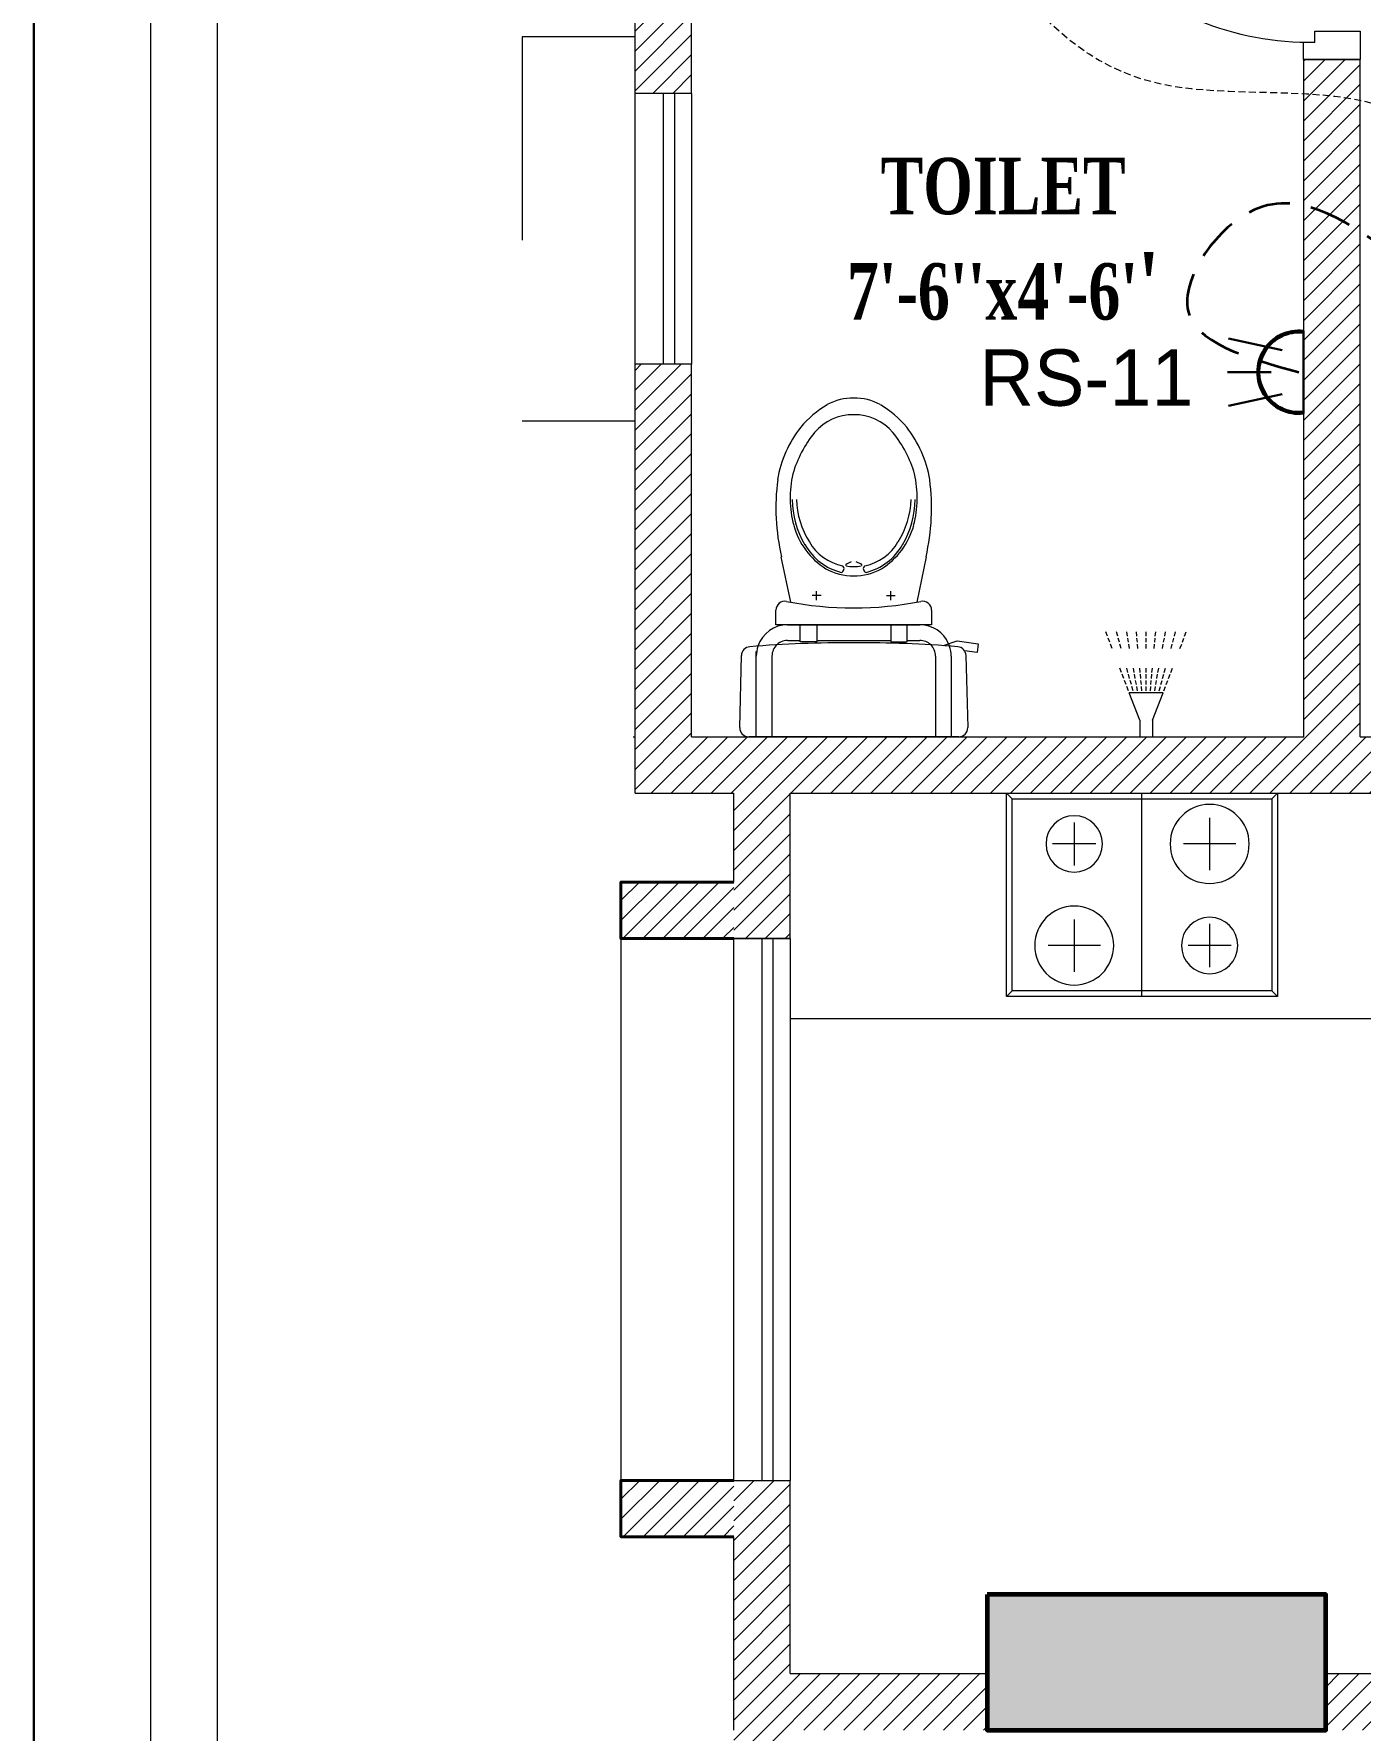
# Model space of a CAD drawing. Header units: inches. Extents: x 109699 to 44449955, y -10987 to 15824140.
# Drawn here: x 198684 to 198801.5, y -3520.4 to -3370.2 of the extents above; entities that cross this region are included whole.
import ezdxf

# ---------------------------------------------------------------- set-up
doc = ezdxf.new("R2010")
doc.units = ezdxf.units.IN
doc.header["$LTSCALE"] = 5
doc.header["$MEASUREMENT"] = 0
doc.linetypes.add('ACAD_ISO03W100', pattern=[30, 12, -18])
doc.linetypes.add('DASHED2', pattern=[0.375, 0.25, -0.125])
doc.layers.get('0').update_dxf_attribs({"color": 123})
for name, color, linetype, lineweight in [('@NORMAL', 7, 'Continuous', 5), ('AC Out', 5, 'DASHED2', 35), ('cloumn', 253, 'Continuous', 60), ('dotted', 8, 'ACAD_ISO03W100', 5), ('E-Con-Point', 5, 'DASHED2', 13), ('E-RS', 12, 'Continuous', 30), ('fixture', 255, 'Continuous', 0), ('glass', 140, 'Continuous', 18), ('ha', 252, 'Continuous', 5), ('Low Height wall--1', 252, 'Continuous', 9), ('WALL-1', 8, 'Continuous', 9), ('Window extended wall', 250, 'Continuous', 40)]:
    doc.layers.add(name, color=color, linetype=linetype, lineweight=lineweight)
doc.layers.add('FURNITUR', color=7, linetype='Continuous', lineweight=5, true_color=0xe8e8e8)
doc.layers.add('illustr-FURNITURE', color=34, linetype='Continuous')
doc.layers.add('T', color=8, linetype='Continuous')
doc.styles.get("Standard").update_dxf_attribs({"font": 'times.ttf'})
doc.styles.add('style2', font='ARIALN.TTF', dxfattribs={"width": 0.75, "height": 3})
pattern_1 = [(45, (145486.3822, 2531118.5322), (-0.8838834765, 0.8838834765), [])]
pattern_2 = [(45, (181693.0689, 2542407.8279), (-0.8838834765, 0.8838834765), [])]

# ---------------------------------------------------------------- blocks, each defined once
blk = doc.blocks.new('zxczxczxcz')
at = {"layer": '@NORMAL'}
for points in [[(177327.54, -15450.1), (175295.18, -15450.1), (175295.18, -14276.83), (177327.54, -14276.83)], [(177319.91, -15442.46), (175302.82, -15442.46), (175302.82, -14284.47), (177319.91, -14284.47)]]:
    blk.add_lwpolyline(points, close=True, dxfattribs=at)
at = {"layer": 'WALL-1', "lineweight": 30}
blk.add_lwpolyline([(177340.91, -15463.47), (175281.82, -15463.47), (175281.82, -14263.47), (177340.91, -14263.47)], close=True, dxfattribs=at)
blk = doc.blocks.new('bgtrfv')
at = {"layer": 'fixture'}
for p, q in [((21441.97, -26164.4), (21441.97, -26138.4)), ((21442.86, -26164.4), (21442.86, -26138.4)), ((21440.37, -26163.54), (21441.87, -26163.54)), ((21441.87, -26163.54), (21441.87, -26164.54)), ((21442.86, -26164.4), (21441.97, -26164.4)), ((21470.37, -26163.54), (21468.87, -26163.54)), ((21468.87, -26164.54), (21468.87, -26163.54)), ((21441.87, -26164.54), (21442.87, -26164.54)), ((21442.87, -26164.54), (21442.87, -26168.54)), ((21467.87, -26164.54), (21467.87, -26168.54)), ((21468.87, -26164.54), (21467.87, -26164.54)), ((21442.87, -26168.54), (21440.37, -26168.54)), ((21467.87, -26168.54), (21470.37, -26168.54))]:
    blk.add_line(p, q, dxfattribs=at)
blk.add_arc((21443.2, -26164.04), 25.67, 358.8839, 92.7519, dxfattribs=at)
blk = doc.blocks.new('coloumn-01')
at = {"layer": 'ha'}
h = blk.add_hatch(dxfattribs=at)
h.set_pattern_fill('AR-CONC', color=256, scale=0.5)
h.set_pattern_definition([(50, (0, 0), (3.586300913, -0.313760675), [0.375, -4.125]), (355, (0, 0), (-0.693756668, 3.7609606685), [0.3, -3.3]), (100.45144446, (0.299, -0.026), (2.8925442336, 3.447199955), [0.31870096, -3.50571056]), (46.1842, (0, 1), (5.336206653, -0.827596404), [0.5625, -6.1875]), (96.6356355, (0.4447, 0.931), (4.673309728, 4.870593004), [0.47805171, -5.2585688]), (351.184164, (0, 1), (4.673309725, 4.870593001), [0.45, -4.950000005]), (21, (0.5, 0.75), (2.9845352606, -2.0130944533), [0.375, -4.125]), (326, (0.5, 0.75), (1.2165766596, 3.625750225), [0.3, -3.3]), (71.45144474, (0.7487, 0.5822), (4.2011118836, 1.612655764), [0.31870095, -3.50571056]), (37.5, (0, 0), (0.0607992766, 1.66446926916), [0, -3.26, 0, -3.35, 0, -3.3125]), (7.5, (0, 0), (1.3153476872, 1.9720585594), [0, -1.91, 0, -3.185, 0, -1.2625]), (327.5, (-1.115, 0), (2.66911218086, -0.1127743587), [0, -1.25, 0, -3.9, 0, -5.175]), (317.5, (-1.615, 0), (2.9159308467, 0.5005249117), [0, -1.625, 0, -2.59, 0, -3.675])])
h.paths.add_polyline_path([(32128.45, -2546319.05), (32092.45, -2546319.05), (32092.45, -2546331.05), (32128.45, -2546331.05)])
h.paths.add_polyline_path([(32128.45, -2546617.13), (32098.45, -2546617.13), (32098.45, -2546629.13), (32128.45, -2546629.13)])
h.paths.add_polyline_path([(31978.52, -2546605.13), (31966.52, -2546605.13), (31966.52, -2546635.13), (31978.52, -2546635.13)])
h.paths.add_polyline_path([(31821.2, -2546605.13), (31809.2, -2546605.13), (31809.2, -2546635.13), (31821.2, -2546635.13)])
h.paths.add_polyline_path([(31689.2, -2546611.13), (31677.2, -2546611.13), (31677.2, -2546635.13), (31689.2, -2546635.13)])
h.paths.add_polyline_path([(31417.2, -2546611.13), (31405.2, -2546611.13), (31405.2, -2546635.13), (31417.2, -2546635.13)])
h.paths.add_polyline_path([(31435.2, -2546415.35), (31405.2, -2546415.35), (31405.2, -2546427.35), (31435.2, -2546427.35)])
h.paths.add_polyline_path([(31633.75, -2546415.35), (31603.75, -2546415.35), (31603.75, -2546427.35), (31633.75, -2546427.35)])
h.paths.add_polyline_path([(31821.2, -2546319.05), (31809.2, -2546319.05), (31809.2, -2546349.05), (31821.2, -2546349.05)])
h.paths.add_polyline_path([(31996.52, -2546319.05), (31966.52, -2546319.05), (31966.52, -2546331.05), (31996.52, -2546331.05)])
h.paths.add_polyline_path([(31581.75, -2546291.05), (31541.75, -2546291.05), (31541.75, -2546301.05), (31581.75, -2546301.05)])
h.paths.add_polyline_path([(31485.75, -2546261.05), (31475.75, -2546261.05), (31475.75, -2546301.05), (31485.75, -2546301.05)])
h.paths.add_polyline_path([(31581.75, -2546206.05), (31521.75, -2546206.05), (31521.75, -2546216.05), (31581.75, -2546216.05)])
h.paths.add_polyline_path([(31435.2, -2546206.05), (31405.2, -2546206.05), (31405.2, -2546218.05), (31435.2, -2546218.05)])
h.paths.add_polyline_path([(31435.2, -2546094.05), (31405.2, -2546094.05), (31405.2, -2546106.05), (31435.2, -2546106.05)])
h.paths.add_polyline_path([(31583.75, -2546094.05), (31547.75, -2546094.05), (31547.75, -2546106.05), (31583.75, -2546106.05)])
h.paths.add_polyline_path([(31775.41, -2546094.05), (31763.41, -2546094.05), (31763.41, -2546124.05), (31775.41, -2546124.05)])
h.paths.add_polyline_path([(32059.8, -2546094.05), (32047.8, -2546094.05), (32047.8, -2546124.05), (32059.8, -2546124.05)])
h.paths.add_polyline_path([(32058.07, -2545913.63), (32028.07, -2545913.63), (32028.07, -2545925.63), (32058.07, -2545925.63)])
h.paths.add_polyline_path([(32048.07, -2545722.71), (32036.07, -2545722.71), (32036.07, -2545746.71), (32048.07, -2545746.71)])
h.paths.add_polyline_path([(31799.41, -2545913.63), (31763.41, -2545913.63), (31763.41, -2545925.63), (31799.41, -2545925.63)])
h.paths.add_polyline_path([(31591.54, -2545945.05), (31561.31, -2545945.05), (31561.31, -2545957.05), (31591.54, -2545957.05)])
h.paths.add_polyline_path([(31435.2, -2545945.05), (31405.2, -2545945.05), (31405.2, -2545957.05), (31435.2, -2545957.05)])
h.paths.add_polyline_path([(31429.2, -2545715.38), (31405.2, -2545715.38), (31405.2, -2545727.38), (31429.2, -2545727.38)])
h.paths.add_polyline_path([(31605.54, -2545715.38), (31581.54, -2545715.38), (31581.54, -2545727.38), (31605.54, -2545727.38)])
h.paths.add_polyline_path([(31775.41, -2545711.61), (31763.41, -2545711.61), (31763.41, -2545735.61), (31775.41, -2545735.61)])
at = {"layer": 'cloumn', "elevation": -16.49}
blk.add_lwpolyline([(31405.2, -2545945.05), (31405.2, -2545957.05), (31435.2, -2545957.05), (31435.2, -2545945.05)], close=True, dxfattribs=at)
blk = doc.blocks.new('bhgy')
at = {"layer": 'fixture'}
for p, q in [((143575.28, 368.11), (143574.9, 368.26)), ((143575.28, 368.11), (143574.9, 368.26)), ((143575.28, 367.21), (143574.9, 367.31)), ((143575.81, 367.91), (143575.44, 368.05)), ((143575.81, 367.91), (143575.44, 368.05)), ((143575.81, 367.06), (143575.44, 367.16)), ((143576.35, 367.7), (143575.97, 367.85)), ((143576.35, 367.7), (143575.97, 367.85)), ((143576.35, 366.91), (143575.97, 367.01)), ((143578.49, 366.88), (143578.12, 367.03)), ((143578.49, 366.88), (143578.12, 367.03)), ((143579.03, 366.68), (143578.65, 366.82)), ((143579.03, 366.68), (143578.65, 366.82)), ((143575.28, 366.35), (143574.9, 366.42)), ((143575.28, 365.51), (143574.9, 365.55)), ((143575.81, 366.25), (143575.44, 366.32)), ((143575.81, 365.47), (143575.44, 365.5)), ((143576.35, 366.15), (143575.97, 366.22)), ((143576.35, 365.42), (143575.97, 365.45)), ((143578.49, 366.3), (143578.12, 366.41)), ((143578.49, 365.75), (143578.12, 365.82)), ((143578.49, 365.22), (143578.12, 365.26)), ((143579.03, 366.15), (143578.65, 366.26)), ((143579.03, 365.65), (143578.65, 365.72)), ((143579.03, 365.17), (143578.65, 365.21)), ((143579.56, 366.47), (143579.19, 366.62)), ((143579.56, 366.47), (143579.19, 366.62)), ((143579.56, 366), (143579.19, 366.11)), ((143579.56, 365.56), (143579.19, 365.63)), ((143579.56, 365.12), (143579.19, 365.16)), ((143580.1, 366.27), (143579.72, 366.41)), ((143580.1, 366.27), (143579.72, 366.41)), ((143580.1, 365.85), (143579.72, 365.96)), ((143580.1, 365.46), (143579.72, 365.53)), ((143582.71, 365.27), (143580.28, 366.2)), ((143582.71, 365.27), (143580.28, 366.2)), ((143582.72, 365.27), (143580.28, 366.2)), ((143580.28, 366.2), (143580.28, 363.2)), ((143582.71, 365.27), (143584.18, 365.27)), ((143575.28, 364.7), (143574.9, 364.7)), ((143575.28, 363.88), (143574.9, 363.84)), ((143575.81, 364.7), (143575.44, 364.7)), ((143575.81, 363.93), (143575.44, 363.89)), ((143576.35, 364.7), (143575.97, 364.7)), ((143576.35, 363.98), (143575.97, 363.94)), ((143578.49, 364.7), (143578.12, 364.7)), ((143578.49, 364.18), (143578.12, 364.14)), ((143579.03, 364.7), (143578.65, 364.7)), ((143579.03, 364.23), (143578.65, 364.19)), ((143579.03, 363.74), (143578.65, 363.67)), ((143579.56, 364.7), (143579.19, 364.7)), ((143579.56, 364.28), (143579.19, 364.24)), ((143579.56, 363.84), (143579.19, 363.77)), ((143580.1, 365.08), (143579.72, 365.11)), ((143580.1, 364.7), (143579.72, 364.7)), ((143580.1, 364.32), (143579.72, 364.29)), ((143580.1, 363.94), (143579.72, 363.87)), ((143582.72, 364.14), (143580.28, 363.2)), ((143582.72, 364.14), (143584.18, 364.14)), ((143575.28, 363.05), (143574.9, 362.98)), ((143575.28, 362.18), (143574.9, 362.08)), ((143575.81, 363.15), (143575.44, 363.08)), ((143575.81, 362.34), (143575.44, 362.23)), ((143576.35, 363.24), (143575.97, 363.17)), ((143576.35, 362.49), (143575.97, 362.38)), ((143578.49, 363.64), (143578.12, 363.57)), ((143578.49, 363.09), (143578.12, 362.99)), ((143578.49, 362.51), (143578.12, 362.37)), ((143579.03, 363.24), (143578.65, 363.14)), ((143579.03, 362.72), (143578.65, 362.58)), ((143579.56, 363.4), (143579.19, 363.29)), ((143579.56, 362.93), (143579.19, 362.78)), ((143580.1, 363.55), (143579.72, 363.44)), ((143580.1, 363.13), (143579.72, 362.99)), ((143575.28, 361.28), (143574.9, 361.13)), ((143575.81, 361.48), (143575.44, 361.34)), ((143576.35, 361.69), (143575.97, 361.54))]:
    blk.add_line(p, q, dxfattribs=at)
blk = doc.blocks.new('nhjkkl')
at = {"layer": 'fixture'}
for p, q in [((143550.23, 413.97), (143568.84, 413.97)), ((143550.91, 406.83), (143550.91, 413.97)), ((143552.3, 406.83), (143552.3, 413.97)), ((143566.78, 406.83), (143566.78, 413.97)), ((143568.17, 413.97), (143568.17, 408.02)), ((143549.59, 406.77), (143549.44, 413.16)), ((143569.64, 413.16), (143569.48, 406.77)), ((143568.17, 408.02), (143568.17, 406.43)), ((143548.5, 405.73), (143548.61, 406.51)), ((143550.38, 405.46), (143548.5, 405.73)), ((143548.61, 406.51), (143549.72, 406.36)), ((143551.58, 405.9), (143550.38, 405.46)), ((143568.17, 406.43), (143568.17, 406.83)), ((143554.79, 405.44), (143553.68, 405.44)), ((143556.26, 405.57), (143554.79, 405.57)), ((143554.79, 405.57), (143554.79, 404.05)), ((143556.26, 404.05), (143556.26, 405.57)), ((143562.81, 405.44), (143556.26, 405.44)), ((143562.81, 404.05), (143562.81, 405.57)), ((143562.81, 405.57), (143564.28, 405.57)), ((143564.28, 405.57), (143564.28, 404.05)), ((143565.39, 405.44), (143564.28, 405.44)), ((143552.64, 404.05), (143566.44, 404.05)), ((143552.64, 402.76), (143552.64, 404.05)), ((143565.39, 404.05), (143553.68, 404.05)), ((143554.79, 404.05), (143556.26, 404.05)), ((143564.28, 404.05), (143562.81, 404.05)), ((143566.44, 404.05), (143566.44, 402.76)), ((143553.13, 398.04), (143553.95, 402.05)), ((143556.64, 401.47), (143555.85, 401.47)), ((143556.24, 401.87), (143556.24, 401.08)), ((143562.43, 401.47), (143563.23, 401.47)), ((143562.83, 401.87), (143562.83, 401.08)), ((143565.12, 402.05), (143565.95, 398.04)), ((143559.34, 398.46), (143558.91, 398.66)), ((143560.16, 398.66), (143559.74, 398.46))]:
    blk.add_line(p, q, dxfattribs=at)
for centre, radius, start, end in [((143550.23, 413.18), 0.794, 90.0007, 181.3646), ((143568.84, 413.18), 0.794, 358.6371, 90.001), ((143550.38, 406.79), 0.794, 181.3609, 265.4937), ((143559.33, 520.41), 114.77, 265.4975, 270.1027), ((143553.68, 406.83), 2.78, 179.9951, 198.7248), ((143553.66, 406.82), 2.76, 198.692, 203.1962), ((143553.68, 406.83), 2.78, 203.1971, 269.9997), ((143553.68, 406.83), 1.39, 179.9936, 226.058), ((143553.68, 406.83), 1.39, 226.0623, 269.9986), ((143559.74, 520.41), 114.77, 269.8973, 274.5025), ((143565.39, 406.83), 2.78, 270.0009, 341.2747), ((143565.39, 406.83), 1.39, 270.0023, 318.9044), ((143565.39, 406.83), 1.39, 313.9401, 0.0045), ((143565.39, 406.83), 2.78, 341.271, 359.9997), ((143568.69, 406.79), 0.794, 274.5058, 358.6385), ((143553.43, 402.76), 0.794, 179.9997, 281.1548), ((143565.64, 402.76), 0.794, 258.8439, 359.9989), ((143559.54, 371.79), 30.77, 78.845, 101.1553), ((143559.54, 394.64), 5.08, 90.0001, 118.9405), ((143559.54, 394.64), 5.08, 61.0593, 89.9997), ((143560.6, 393.49), 6.62, 122.1869, 164.6422), ((143559.69, 394.43), 5.14, 104.2497, 150.6133), ((143559.46, 394.49), 4.44, 101.8529, 150.0039), ((143558.37, 399.1), 0.316, 304.1717, 79.2164), ((143558.9, 398.74), 0.0811, 120.2938, 275.1004), ((143559.54, 395.99), 2.91, 90.0002, 103.4196), ((143559.54, 395.99), 2.91, 76.58, 89.9993), ((143560.17, 398.74), 0.0811, 264.8996, 59.7062), ((143560.71, 399.1), 0.316, 100.7865, 235.8312), ((143559.62, 394.49), 4.44, 29.9957, 78.1466), ((143559.38, 394.43), 5.14, 29.3866, 75.7502), ((143558.47, 393.49), 6.62, 15.3576, 57.813), ((143572.22, 393.68), 19.58, 167.1609, 187.3029), ((143561.87, 392.95), 7.77, 148.9734, 180.0371), ((143561.94, 392.72), 7.49, 147.7595, 178.2898), ((143557.13, 392.72), 7.49, 1.7104, 32.2407), ((143557.21, 392.95), 7.77, 359.9631, 31.0268), ((143546.85, 393.68), 19.58, 352.697, 12.839), ((143563.43, 392.8), 9.52, 165.1413, 192.8659), ((143555.65, 392.8), 9.52, 347.1341, 14.8587), ((143563.05, 392.93), 10.4, 189.622, 217.9117), ((143556.03, 392.93), 10.4, 322.0884, 350.3781), ((143563.93, 393.51), 10.19, 196.1153, 219.5233), ((143555.14, 393.51), 10.19, 320.4769, 343.8849), ((143561.73, 392.25), 8.94, 219.6122, 239.3816), ((143559.5, 389.96), 4.52, 220.555, 270.4192), ((143559.57, 389.96), 4.52, 269.5804, 319.4446), ((143557.34, 392.25), 8.94, 300.6184, 320.3878), ((143559.44, 388.7), 4.73, 241.4349, 271.1545), ((143559.63, 388.7), 4.73, 268.8455, 298.5651)]:
    blk.add_arc(centre, radius, start, end, dxfattribs=at)
blk = doc.blocks.new('A$C3CDA63C6')
at = {"layer": 'fixture'}
for p, q in [((0, 18), (0.5, 17.5)), ((0, 18), (0, 0)), ((24, 18), (0, 18)), ((0.5, 17.5), (0.5, 0.5)), ((23.5, 17.5), (0.5, 17.5)), ((23.5, 17.5), (24, 18)), ((23.5, 0.5), (23.5, 17.5)), ((24, 0), (24, 18)), ((6, 15.82), (6, 11.18)), ((18, 15.41), (18, 11.59)), ((3.68, 13.5), (8.32, 13.5)), ((16.09, 13.5), (19.91, 13.5)), ((6, 6.41), (6, 2.59)), ((18, 6.82), (18, 2.18)), ((4.09, 4.5), (7.91, 4.5)), ((15.68, 4.5), (20.32, 4.5)), ((0.5, 0.5), (0, 0)), ((0, 0), (24, 0)), ((0.5, 0.5), (23.5, 0.5)), ((23.5, 0.5), (24, 0))]:
    blk.add_line(p, q, dxfattribs=at)
for centre, radius in [((6, 13.5), 3.5), ((18, 13.5), 2.5), ((18, 4.5), 3.5), ((6, 4.5), 2.5)]:
    blk.add_circle(centre, radius, dxfattribs=at)
blk = doc.blocks.new('HFDD')
for p, q in [((5419.76, 11948.05), (5417.73, 11957.51)), ((5423.64, 11949.97), (5423.64, 11957.67)), ((5427.53, 11948.05), (5429.56, 11957.51)), ((5416.35, 11944.27), (5430.93, 11944.27))]:
    blk.add_line(p, q)
for radius in [7.33, 6.99]:
    blk.add_arc((5423.64, 11945.08), radius, 353.6911, 186.3089)

msp = doc.modelspace()

# ---------------------------------------------------------------- hatches: boundary and pattern name
at = {"layer": '@NORMAL'}
h = msp.add_hatch(dxfattribs=at)
h.set_pattern_fill('ANSI31', scale=10, style=0)
h.set_pattern_definition([(45, (-604.0806, -46603.0173), (-0.8838834765, 0.8838834765), [])])
h.paths.add_polyline_path([(198745.98, -3498.3), (198735.98, -3498.3), (198735.98, -3503.3), (198745.98, -3503.3)])
h.paths.add_polyline_path([(198745.98, -3450.3), (198735.98, -3450.3), (198735.98, -3445.3), (198745.98, -3445.3)])
at = {"layer": 'ha'}
h = msp.add_hatch(dxfattribs=at)
h.set_pattern_fill('ANSI31', scale=10, style=0)
h.set_pattern_definition(pattern_2)
h.paths.add_polyline_path([(198742.24, -3342.42), (198801.47, -3342.42), (198801.47, -3337.42), (198742.24, -3337.42)])
h.paths.add_polyline_path([(198737.24, -3375.42), (198742.24, -3375.42), (198742.24, -3337.42), (198737.24, -3337.42)])
h = msp.add_hatch(dxfattribs=at)
h.set_pattern_fill('ANSI31', scale=10, style=0)
h.set_pattern_definition(pattern_2)
h.paths.add_polyline_path([(198871.37, -3437.42), (198871.37, -3485.42), (198876.37, -3485.42), (198876.37, -3437.42), (198923.47, -3437.42), (198923.47, -3432.42), (198737.24, -3432.42), (198737.24, -3437.42)])
h.paths.add_polyline_path([(198801.47, -3372.42), (198796.47, -3372.42), (198796.47, -3432.42), (198801.47, -3432.42)])
h.paths.add_polyline_path([(198742.24, -3399.42), (198737.24, -3399.42), (198737.24, -3432.42), (198742.24, -3432.42)])
h.paths.add_polyline_path([(198750.98, -3437.42), (198745.98, -3437.42), (198745.98, -3450.3), (198750.98, -3450.3)], flags=16)
h = msp.add_hatch(dxfattribs=at)
h.set_pattern_fill('ANSI31', scale=10, style=0)
h.set_pattern_definition(pattern_1)
h.paths.add_polyline_path([(198750.98, -3515.42), (198750.98, -3498.3), (198745.98, -3498.3), (198745.98, -3498.3), (198745.98, -3520.42), (198745.98, -3550.42), (198750.98, -3550.42), (198750.98, -3520.42), (198768.42, -3520.42), (198768.42, -3515.42)])
h = msp.add_hatch(dxfattribs=at)
h.set_pattern_fill('ANSI31', scale=10, style=0)
h.set_pattern_definition(pattern_1)
h.paths.add_polyline_path([(198924.53, -3515.42), (198871.37, -3515.42), (198870.37, -3515.42), (198798.42, -3515.42), (198798.42, -3520.42), (198804.98, -3520.42), (198804.98, -3574.42), (198809.98, -3574.42), (198809.98, -3520.42), (198924.53, -3520.42)])

# ---------------------------------------------------------------- linework, layer by layer
at = {"layer": 'AC Out', "ltscale": 3}
msp.add_spline([(198805.17, -3390.21, 0.39), (198792.07, -3385.75), (198786.19, -3394.44), (198796.06, -3400.13, 0.29)], degree=3, dxfattribs=at)
at = {"layer": 'dotted', "ltscale": 0.3, "elevation": -0.12}
msp.add_lwpolyline([(198737.24, -3370.42), (198727.24, -3370.42), (198727.24, -3404.42), (198737.24, -3404.42)], dxfattribs=at)
at = {"layer": 'E-Con-Point', "ltscale": 0.5}
msp.add_spline([(198805.22, -3397.84, 0.44), (198812.36, -3388.5), (198808.68, -3379.63, 0.39), (198783.36, -3374.5), (198760.21, -3346.16, 0.48)], degree=3, dxfattribs=at)
at = {"layer": 'FURNITUR'}
for p, q in [((198782.14, -3455.42, 0.78), (198782.14, -3437.42, 0.78)), ((198871.37, -3457.42, 0.46), (198750.98, -3457.42, 0.46))]:
    msp.add_line(p, q, dxfattribs=at)
at = {"layer": 'glass'}
for p, q in [((198737.24, -3399.42, 0.54), (198737.24, -3375.42, 0.54)), ((198739.74, -3399.42, 0.54), (198739.74, -3375.42, 0.54)), ((198740.74, -3399.42, 0.54), (198740.74, -3375.42, 0.54)), ((198742.24, -3375.42, 0.54), (198742.24, -3399.42, 0.54)), ((198745.98, -3498.3, 0.37), (198745.98, -3450.3, 0.37)), ((198748.48, -3498.3, 0.27), (198748.48, -3450.3, 0.27)), ((198749.48, -3498.3, 0.27), (198749.48, -3450.3, 0.27)), ((198750.98, -3450.3, 0.37), (198750.98, -3498.3, 0.37))]:
    msp.add_line(p, q, dxfattribs=at)
at = {"layer": 'ha'}
for p, q in [((198742.24, -3375.42, 0.44), (198737.24, -3375.42, 0.44)), ((198737.05, -3432.42, 0.59), (198737.24, -3432.42, 0.59)), ((198737.24, -3437.42, 0.38), (198740.37, -3437.42, 0.38))]:
    msp.add_line(p, q, dxfattribs=at)
at = {"layer": 'Low Height wall--1', "elevation": 0.27}
msp.add_lwpolyline([(198745.98, -3445.3), (198735.98, -3445.3), (198735.98, -3503.3), (198745.98, -3503.3)], dxfattribs=at)
at = {"layer": 'WALL-1'}
for p, q in [((198737.24, -3375.42, 0.54), (198737.24, -3337.42, 0.6)), ((198742.24, -3375.42, 0.55), (198742.24, -3342.42, 0.59)), ((198796.47, -3432.42, 0.29), (198796.47, -3372.42, 0.29)), ((198796.47, -3372.42, 0.52), (198801.47, -3372.42, 0.39)), ((198801.47, -3372.42, 0.49), (198796.47, -3372.42, 0.49)), ((198801.47, -3432.42, 0.29), (198801.47, -3372.42, 0.29)), ((198742.24, -3375.42, 0.54), (198737.24, -3375.42, 0.54)), ((198737.24, -3437.42, 0.48), (198737.24, -3399.42, 0.54)), ((198742.24, -3399.42, 0.44), (198737.24, -3399.42, 0.44)), ((198742.24, -3399.42, 0.54), (198737.24, -3399.42, 0.54)), ((198742.24, -3432.42, 0.48), (198742.24, -3399.42, 0.52)), ((198742.24, -3432.42, 0.38), (198790.47, -3432.42, 0.38)), ((198742.24, -3432.42, 0.57), (198796.47, -3432.42, 0.29)), ((198795.47, -3432.42, 0.38), (198796.47, -3432.42, 0.38)), ((198801.47, -3432.42, 0.38), (198923.47, -3432.42, 0.04)), ((198737.24, -3437.42, 0.38), (198745.98, -3437.42, 0.38)), ((198745.98, -3445.3, 0.37), (198745.98, -3437.42, 0.37)), ((198750.98, -3437.42, 0.38), (198871.37, -3437.42, 0.38)), ((198750.98, -3450.3, 0.37), (198750.98, -3437.42, 0.37)), ((198745.98, -3450.3, 0.37), (198745.98, -3450.3, 0.37)), ((198750.98, -3450.3, -16.51), (198745.98, -3450.3, -16.51)), ((198745.98, -3450.3, 0.27), (198750.98, -3450.3, 0.27)), ((198745.98, -3498.3, 0.37), (198745.98, -3498.3, 0.37)), ((198745.98, -3498.3, 0.37), (198750.98, -3498.3, 0.37)), ((198750.98, -3515.42, 0.37), (198750.98, -3498.3, 0.37)), ((198745.98, -3520.42, 0.37), (198745.98, -3503.3, 0.37)), ((198750.98, -3515.42, 0.38), (198768.42, -3515.42, 0.38)), ((198798.42, -3515.42, 0.38), (198871.37, -3515.42, 0.38))]:
    msp.add_line(p, q, dxfattribs=at)
at = {"layer": 'Window extended wall', "elevation": 0.37}
for points in [[(198745.98, -3450.3), (198735.98, -3450.3), (198735.98, -3445.3), (198745.98, -3445.3)], [(198745.98, -3498.3), (198735.98, -3498.3), (198735.98, -3503.3), (198745.98, -3503.3)]]:
    msp.add_lwpolyline(points, dxfattribs=at)

# ---------------------------------------------------------------- block references
at = {"layer": '@NORMAL'}
msp.add_blockref('coloumn-01', (167363.22, 2542436.63, 16.97), dxfattribs=at)
at = {"layer": '@NORMAL', "xscale": -1, "rotation": 90}
msp.add_blockref('bgtrfv', (172632.92, 18097.95, 0.29), dxfattribs=at)
at = {"layer": '@NORMAL'}
for name, p, rotation in [('nhjkkl', (342316.14, -3018.45, 0.48), 180), ('bhgy', (198417.81, 140151.76, 0.48), 270)]:
    msp.add_blockref(name, p, dxfattribs=dict(at, rotation=rotation))
at = {"layer": 'E-RS', "xscale": -0.5039999999967403, "yscale": 0.5039999999967403, "zscale": 0.5039999999967403, "rotation": 90}
msp.add_blockref('HFDD', (204816.38, -666.61, 0.29), dxfattribs=at)
at = {"layer": 'illustr-FURNITURE', "xscale": -1}
msp.add_blockref('A$C3CDA63C6', (198794.14, -3455.42, 0.58), dxfattribs=at)
at = {"layer": 'WALL-1', "linetype": 'Continuous', "xscale": 0.7745455872000001, "yscale": 0.7745455872000001, "zscale": 0.7745455872000001, "rotation": 270}
msp.add_blockref('zxczxczxcz', (210661.13, 132789.8), dxfattribs=at)

# ---------------------------------------------------------------- texts
at = {"layer": 'E-RS', "insert": (198786.7, -3398.1), "char_height": 5, "width": 24.0847, "attachment_point": 3}
msp.add_mtext('{\\fCentury Gothic|b0|i0|c0|p34;RS-11}', dxfattribs=at)
at = {"layer": 'T', "insert": (198769.84, -3395.54, -0.12), "char_height": 6, "width": 44.9254, "attachment_point": 8, "style": 'style2'}
msp.add_mtext("{\\fRomantic|b1|i0|c2|p2;\\H0.83333x;TOILET\\P7'-6''x4'-6'\\H1.2x;'}", dxfattribs=at)

doc.saveas('drawing.dxf')
